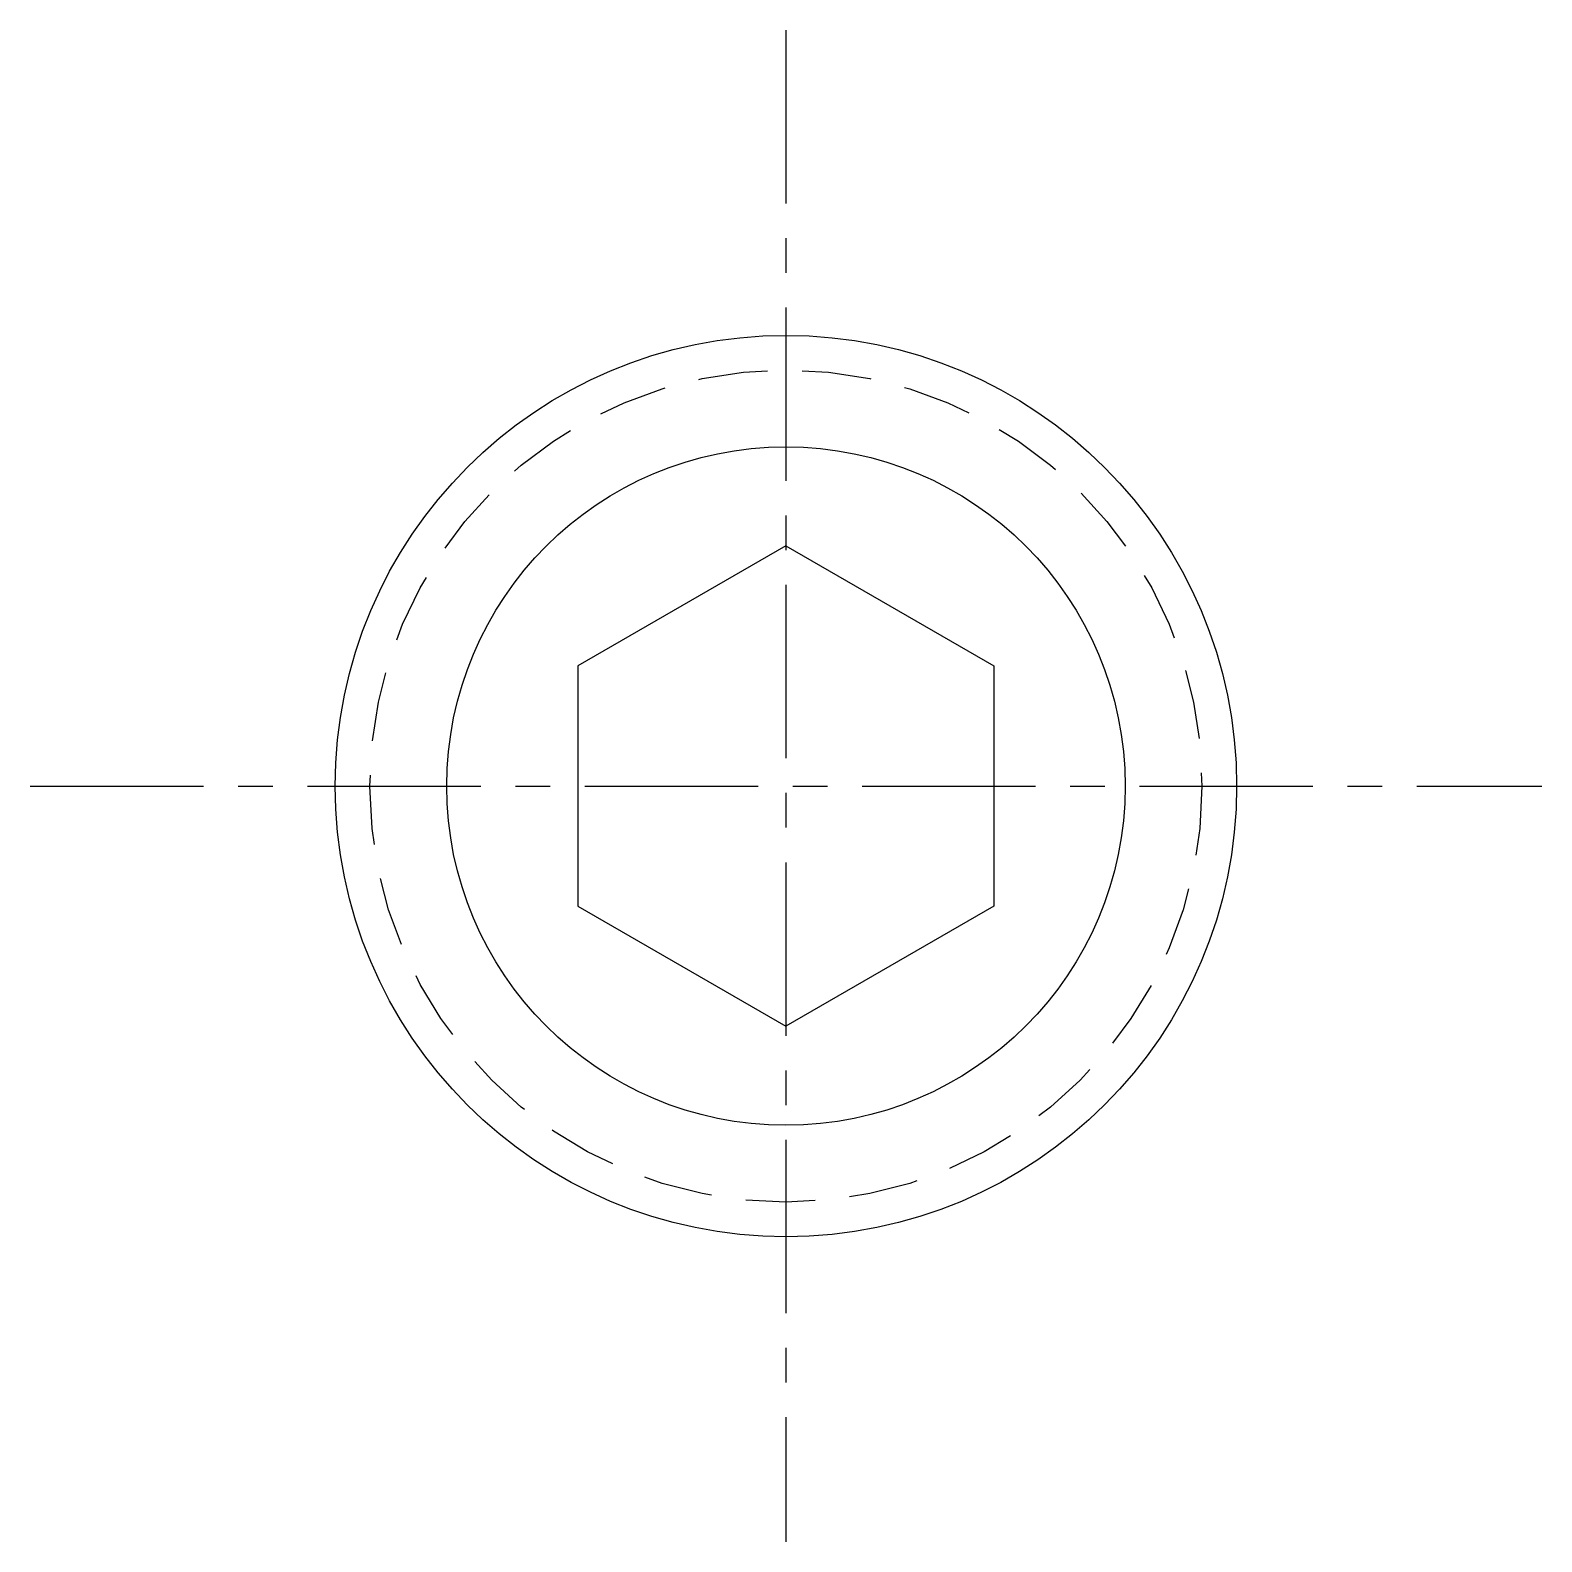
# Model space of a CAD drawing. Extents: x -1606 to -1523.1, y -397.6 to -373.2.
# Drawn here: x -1534.03 to -1523.13, y -384.15 to -373.25 of the extents above.
import ezdxf

# ---------------------------------------------------------------- set-up
doc = ezdxf.new("R2010")
doc.units = 0
doc.linetypes.add('CENTER', pattern=[2, 1.25, -0.25, 0.25, -0.25])
doc.linetypes.add('DASHED', pattern=[0.75, 0.5, -0.25])
doc.layers.get('0').update_dxf_attribs({"linetype": 'CONTINUOUS'})
doc.layers.add('CENTER', color=1, linetype='CENTER')

msp = doc.modelspace()

# ---------------------------------------------------------------- linework, layer by layer
at = {"linetype": 'CONTINUOUS'}
for p, q in [((-1528.578, -376.965), (-1530.078, -377.832)), ((-1528.578, -376.965), (-1527.078, -377.832)), ((-1530.078, -379.564), (-1528.578, -380.43)), ((-1527.078, -379.564), (-1528.578, -380.43))]:
    msp.add_line(p, q, dxfattribs=at)
for p, q in [((-1530.078, -377.832), (-1530.078, -379.564)), ((-1527.078, -377.832), (-1527.078, -379.564))]:
    msp.add_line(p, q)
for radius in [3.25, 2.446]:
    msp.add_circle((-1528.578, -378.698), radius, dxfattribs=at)
at = {"color": 3, "linetype": 'DASHED'}
msp.add_circle((-1528.578, -378.698), 3, dxfattribs=at)
at = {"layer": 'CENTER', "color": 1, "linetype": 'CENTER'}
for p, q in [((-1528.578, -373.248), (-1528.578, -384.148)), ((-1534.028, -378.698), (-1523.128, -378.698))]:
    msp.add_line(p, q, dxfattribs=at)

doc.saveas('drawing.dxf')
